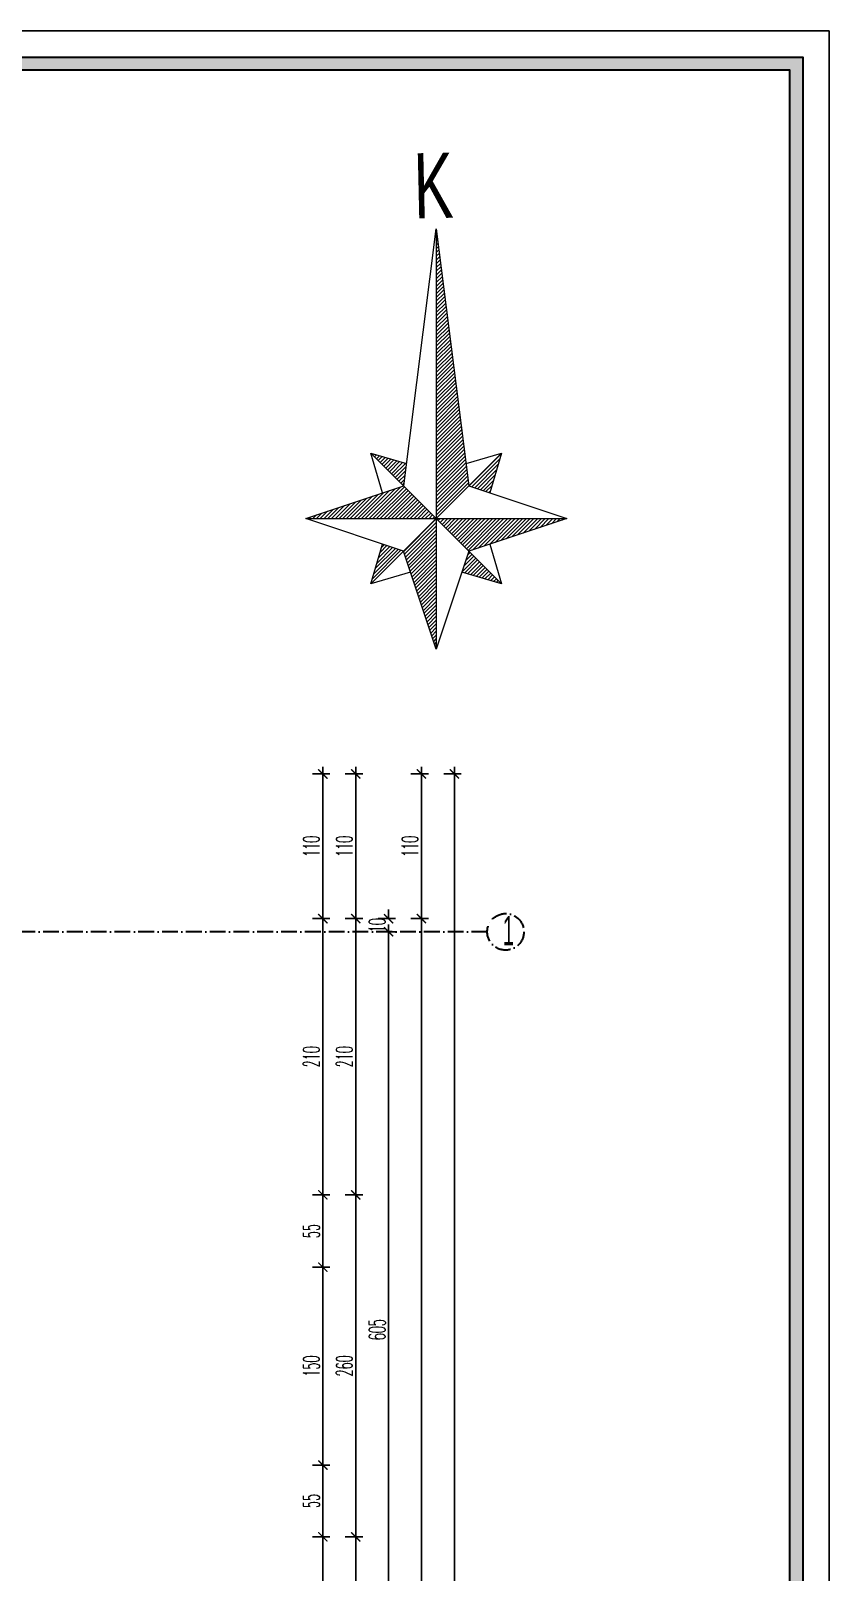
# Model space of a CAD drawing. Extents: x 775040 to 808375, y 4159409 to 4163651.
# Drawn here: x 786251 to 786858, y 4162117 to 4163289 of the extents above; entities that cross this region are included whole.
import ezdxf
from ezdxf.enums import TextEntityAlignment as Align

# ---------------------------------------------------------------- set-up
doc = ezdxf.new("R2010")
doc.units = 0
doc.header["$MEASUREMENT"] = 0
doc.header["$PDMODE"] = 3
doc.linetypes.add('ACAD_ISO10W100', pattern=[18, 12, -3, 0, -3])
doc.linetypes.add('DUZ', pattern=[500, 500])
doc.layers.get('0').update_dxf_attribs({"linetype": 'DUZ'})
for name, color, linetype, lineweight in [('KALIN', 30, 'Continuous', 18), ('yazı1', 53, 'Continuous', 15), ('Z_aks', 2, 'ACAD_ISO10W100', 30), ('Z_antet', 31, 'Continuous', 30), ('Z_dış ölçü', 115, 'Continuous', 25), ('Z_kuzey', 192, 'Continuous', 20)]:
    doc.layers.add(name, color=color, linetype=linetype, lineweight=lineweight)
doc.styles.add('KaanText', font='arial.ttf', dxfattribs={"width": 0.6, "height": 20})
doc.styles.add('OLCUIC', font='ROMANS.SHX', dxfattribs={"width": 0.5})
doc.styles.add('SIMPLEX', font='arial.ttf', dxfattribs={"width": 0.5})
doc.dimstyles.new('ölçü 50', dxfattribs={"dimtxt": 12.5, "dimasz": 7, "dimexe": 5.3, "dimexo": 5, "dimgap": 2.5, "dimtad": 1, "dimdec": 0, "dimzin": 9, "dimdsep": 46, "dimtxsty": 'OLCUIC', "dimblk1": 'ARCHTICK', "dimblk2": 'ARCHTICK', "dimsah": 1, "dimcen": 0, "dimdle": 5.5, "dimadec": 0, "dimazin": 0, "dimtfac": 1, "dimtdec": 0, "dimtix": 1, "dimtofl": 0, "dimtmove": 1, "dimatfit": 3, "dimldrblk": 'ARCHTICK', "dimfxl": 0, "dimtolj": 1, "dimtzin": 0, "dimarcsym": 0})

# ---------------------------------------------------------------- blocks, each defined once
blk = doc.blocks.new('GRSGFDS')
at = {"layer": 'Z_kuzey', "ltscale": 3}
for p, q in [((32907.4, 7864.9), (32952.6, 8159.4)), ((32952.6, 8159.4), (32940, 7676.4)), ((32952.3, 8149.2), (32953.5, 8150.4)), ((32952.4, 8153.5), (32953.1, 8154.2)), ((32952.5, 8157.9), (32952.7, 8158)), ((32952.6, 8159.4), (32982.4, 7862.9)), ((32951.7, 8127.7), (32955.4, 8131.2)), ((32951.8, 8132), (32955, 8135)), ((32952, 8136.3), (32954.6, 8138.9)), ((32952.1, 8140.6), (32954.2, 8142.7)), ((32952.2, 8144.9), (32953.9, 8146.5)), ((32951.3, 8110.5), (32956.9, 8115.8)), ((32951.4, 8114.8), (32956.6, 8119.7)), ((32951.5, 8119.1), (32956.2, 8123.5)), ((32951.6, 8123.4), (32955.8, 8127.3)), ((32950.7, 8088.9), (32958.9, 8096.7)), ((32950.8, 8093.2), (32958.5, 8100.5)), ((32951, 8097.5), (32958.1, 8104.3)), ((32951.1, 8101.8), (32957.7, 8108.2)), ((32951.2, 8106.2), (32957.3, 8112)), ((32950.3, 8071.7), (32960.4, 8081.3)), ((32950.4, 8076), (32960, 8085.2)), ((32950.5, 8080.3), (32959.6, 8089)), ((32950.6, 8084.6), (32959.3, 8092.8)), ((32949.7, 8050.2), (32962.3, 8062.1)), ((32949.8, 8054.5), (32962, 8066)), ((32949.9, 8058.8), (32961.6, 8069.8)), ((32950.1, 8063.1), (32961.2, 8073.6)), ((32950.2, 8067.4), (32960.8, 8077.5)), ((32949.2, 8028.6), (32964.3, 8043)), ((32949.3, 8032.9), (32963.9, 8046.8)), ((32949.4, 8037.2), (32963.5, 8050.6)), ((32949.5, 8041.5), (32963.1, 8054.5)), ((32949.6, 8045.8), (32962.7, 8058.3)), ((32948.7, 8011.4), (32965.8, 8027.6)), ((32948.8, 8015.7), (32965.4, 8031.5)), ((32948.9, 8020), (32965, 8035.3)), ((32949, 8024.3), (32964.7, 8039.1)), ((32948.1, 7989.8), (32967.7, 8008.4)), ((32948.3, 7994.1), (32967.4, 8012.3)), ((32948.4, 7998.5), (32967, 8016.1)), ((32948.5, 8002.8), (32966.6, 8019.9)), ((32948.6, 8007.1), (32966.2, 8023.8)), ((32947.6, 7968.3), (32969.7, 7989.3)), ((32947.7, 7972.6), (32969.3, 7993.1)), ((32947.8, 7976.9), (32968.9, 7996.9)), ((32947.9, 7981.2), (32968.5, 8000.8)), ((32948, 7985.5), (32968.1, 8004.6)), ((32947.1, 7951.1), (32971.2, 7973.9)), ((32947.3, 7955.4), (32970.8, 7977.7)), ((32947.4, 7959.7), (32970.4, 7981.6)), ((32947.5, 7964), (32970.1, 7985.4)), ((32946.6, 7929.5), (32973.1, 7954.7)), ((32946.7, 7933.8), (32972.8, 7958.6)), ((32946.8, 7938.1), (32972.4, 7962.4)), ((32946.9, 7942.4), (32972, 7966.2)), ((32947, 7946.8), (32971.6, 7970.1)), ((32946.1, 7912.3), (32974.7, 7939.4)), ((32946.2, 7916.6), (32974.3, 7943.2)), ((32946.4, 7920.9), (32973.9, 7947.1)), ((32946.5, 7925.2), (32973.5, 7950.9)), ((32945.6, 7890.7), (32976.6, 7920.2)), ((32945.7, 7895.1), (32976.2, 7924)), ((32945.8, 7899.4), (32975.8, 7927.9)), ((32945.9, 7903.7), (32975.5, 7931.7)), ((32946, 7908), (32975.1, 7935.6)), ((32943.9, 7826.4), (32870.8, 7903.4)), ((32883, 7857.5), (32870.8, 7903.4)), ((32870.8, 7903.4), (32911.3, 7890.4)), ((32872.7, 7901.4), (32873.8, 7902.4)), ((32874.8, 7899.2), (32877.1, 7901.4)), ((32945, 7869.2), (32978.5, 7901)), ((32945.1, 7873.5), (32978.2, 7904.9)), ((32945.2, 7877.8), (32977.8, 7908.7)), ((32945.3, 7882.1), (32977.4, 7912.5)), ((32945.5, 7886.4), (32977, 7916.4)), ((32876.9, 7897), (32880.4, 7900.3)), ((32879, 7894.8), (32883.7, 7899.2)), ((32881.1, 7892.6), (32887, 7898.2)), ((32883.2, 7890.4), (32890.3, 7897.1)), ((32885.3, 7888.1), (32893.6, 7896)), ((32887.4, 7885.9), (32896.9, 7895)), ((32889.5, 7883.7), (32900.2, 7893.9)), ((32891.6, 7881.5), (32903.5, 7892.9)), ((32893.7, 7879.3), (32906.8, 7891.8)), ((32895.8, 7877.1), (32910.1, 7890.7)), ((32897.9, 7874.9), (32910.8, 7887.1)), ((33020.8, 7899.5), (32943.9, 7826.4)), ((32944.6, 7852), (32980.1, 7885.7)), ((32944.7, 7856.3), (32979.7, 7889.5)), ((32944.8, 7860.6), (32979.3, 7893.4)), ((32944.9, 7864.9), (32978.9, 7897.2)), ((32979.8, 7888.6), (33020.8, 7899.5)), ((32982.6, 7862.9), (33020.7, 7899.1)), ((32985.8, 7861.7), (33018.8, 7893)), ((32989, 7860.5), (33016.8, 7887)), ((33020.8, 7899.5), (33006.3, 7854.3)), ((32900, 7872.7), (32910, 7882.2)), ((32902.1, 7870.5), (32909.3, 7877.3)), ((32904.2, 7868.3), (32908.5, 7872.4)), ((32906.3, 7866), (32907.8, 7867.5)), ((32944, 7830.4), (32982, 7866.5)), ((32944.1, 7834.7), (32981.6, 7870.3)), ((32944.2, 7839), (32981.2, 7874.2)), ((32944.3, 7843.4), (32980.9, 7878)), ((32944.5, 7847.7), (32980.5, 7881.9)), ((32992.2, 7859.4), (33014.9, 7880.9)), ((32995.4, 7858.2), (33012.9, 7874.9)), ((32998.6, 7857), (33011, 7868.8)), ((32793.9, 7830.3), (32907.4, 7864.9)), ((32832.2, 7829.3), (32851.8, 7848)), ((32836.5, 7829.2), (32858.3, 7849.9)), ((32840.8, 7829.1), (32864.8, 7851.9)), ((32845.1, 7829), (32871.4, 7853.9)), ((32849.4, 7828.9), (32877.9, 7855.9)), ((32853.7, 7828.8), (32884.4, 7857.9)), ((32858, 7828.6), (32890.9, 7859.9)), ((32862.3, 7828.5), (32897.4, 7861.9)), ((32866.6, 7828.4), (32904, 7863.8)), ((32870.9, 7828.3), (32908.4, 7863.8)), ((32875.3, 7828.2), (32910.5, 7861.6)), ((32879.6, 7828.1), (32912.6, 7859.4)), ((32883.9, 7828), (32914.7, 7857.2)), ((32888.2, 7827.9), (32916.8, 7855)), ((32892.5, 7827.7), (32918.9, 7852.8)), ((32896.8, 7827.6), (32921, 7850.6)), ((32901.1, 7827.5), (32923.1, 7848.4)), ((32982.4, 7862.9), (33093.9, 7822.5)), ((33001.8, 7855.9), (33009.1, 7862.8)), ((33005, 7854.7), (33007.1, 7856.7)), ((32793.9, 7830.3), (33093.9, 7822.5)), ((32905.4, 7789.9), (32793.9, 7830.3)), ((32797.7, 7830.2), (32799.7, 7832.1)), ((32802, 7830.1), (32806.2, 7834.1)), ((32806.3, 7830), (32812.7, 7836)), ((32810.6, 7829.9), (32819.2, 7838)), ((32814.9, 7829.8), (32825.7, 7840)), ((32819.2, 7829.7), (32832.2, 7842)), ((32823.6, 7829.5), (32838.8, 7844)), ((32827.9, 7829.4), (32845.3, 7846)), ((32905.4, 7827.4), (32925.2, 7846.2)), ((32909.7, 7827.3), (32927.3, 7843.9)), ((32914, 7827.2), (32929.4, 7841.7)), ((32918.3, 7827.1), (32931.4, 7839.5)), ((32922.6, 7827), (32933.5, 7837.3)), ((32927, 7826.8), (32935.6, 7835.1)), ((32931.3, 7826.7), (32937.7, 7832.9)), ((32935.6, 7826.6), (32939.8, 7830.7)), ((32866.9, 7753.4), (32943.9, 7826.4)), ((32905.5, 7789.7), (32943.9, 7826.1)), ((32906.5, 7786.4), (32943.8, 7821.8)), ((32907.5, 7783.1), (32943.7, 7817.5)), ((32908.5, 7779.9), (32943.6, 7813.2)), ((32939.9, 7826.5), (32941.9, 7828.5)), ((32943.9, 7826.4), (33016.9, 7749.5)), ((32944, 7826.3), (32944.2, 7826.4)), ((32946.1, 7824), (32948.5, 7826.3)), ((32948.2, 7821.8), (32952.8, 7826.2)), ((32950.3, 7819.6), (32957.1, 7826.1)), ((32952.4, 7817.4), (32961.4, 7826)), ((32954.5, 7815.2), (32965.7, 7825.8)), ((32956.6, 7813), (32970, 7825.7)), ((32958.7, 7810.8), (32974.3, 7825.6)), ((32960.8, 7808.6), (32978.7, 7825.5)), ((32962.9, 7806.4), (32983, 7825.4)), ((32965, 7804.2), (32987.3, 7825.3)), ((32967.1, 7801.9), (32991.6, 7825.2)), ((32969.2, 7799.7), (32995.9, 7825.1)), ((32971.3, 7797.5), (33000.2, 7824.9)), ((32973.4, 7795.3), (33004.5, 7824.8)), ((32975.5, 7793.1), (33008.8, 7824.7)), ((32977.6, 7790.9), (33013.1, 7824.6)), ((32979.7, 7788.7), (33017.4, 7824.5)), ((33093.9, 7822.5), (32980.4, 7787.9)), ((32984.7, 7789.2), (33021.7, 7824.4)), ((32991.2, 7791.2), (33026, 7824.3)), ((32997.8, 7793.2), (33030.4, 7824.2)), ((33004.3, 7795.2), (33034.7, 7824)), ((33010.8, 7797.2), (33039, 7823.9)), ((33017.3, 7799.2), (33043.3, 7823.8)), ((33023.8, 7801.2), (33047.6, 7823.7)), ((33030.3, 7803.1), (33051.9, 7823.6)), ((33036.9, 7805.1), (33056.2, 7823.5)), ((33043.4, 7807.1), (33060.5, 7823.4)), ((33049.9, 7809.1), (33064.8, 7823.3)), ((33056.4, 7811.1), (33069.1, 7823.2)), ((33062.9, 7813.1), (33073.4, 7823)), ((33069.5, 7815.1), (33077.7, 7822.9)), ((33076, 7817), (33082.1, 7822.8)), ((33082.5, 7819), (33086.4, 7822.7)), ((33089, 7821), (33090.7, 7822.6)), ((32866.9, 7753.4), (32881.5, 7798.6)), ((32874.6, 7777.1), (32892.8, 7794.5)), ((32876.5, 7783.2), (32889.6, 7795.6)), ((32878.5, 7789.2), (32886.4, 7796.8)), ((32880.4, 7795.3), (32883.2, 7797.9)), ((32909.5, 7776.6), (32943.4, 7808.9)), ((32910.5, 7773.4), (32943.3, 7804.6)), ((32911.4, 7770.1), (32943.2, 7800.3)), ((32912.4, 7766.9), (32943.1, 7796)), ((33004.8, 7795.4), (33016.9, 7749.5)), ((32868.8, 7759), (32902.4, 7791)), ((32870.7, 7765), (32899.2, 7792.1)), ((32872.6, 7771.1), (32896, 7793.3)), ((32940, 7676.4), (32905.4, 7789.9)), ((32913.4, 7763.6), (32943, 7791.7)), ((32914.4, 7760.3), (32942.9, 7787.3)), ((32915.4, 7757.1), (32942.8, 7783)), ((32916.4, 7753.8), (32942.7, 7778.7)), ((32980.4, 7787.9), (32940, 7676.4)), ((32971.9, 7764.5), (32988.1, 7779.8)), ((32974.2, 7770.9), (32986, 7782.1)), ((32974.8, 7763), (32990.2, 7777.6)), ((32976.6, 7777.3), (32983.9, 7784.3)), ((32978.9, 7783.7), (32981.8, 7786.5)), ((32912.8, 7765.5), (32866.9, 7753.4)), ((32917.4, 7750.6), (32942.5, 7774.4)), ((32918.4, 7747.3), (32942.4, 7770.1)), ((32919.4, 7744), (32942.3, 7765.8)), ((32920.4, 7740.8), (32942.2, 7761.5)), ((33016.9, 7749.5), (32971.7, 7764)), ((32978.1, 7761.9), (32992.3, 7775.4)), ((32981.4, 7760.9), (32994.4, 7773.2)), ((32984.7, 7759.8), (32996.5, 7771)), ((32988, 7758.8), (32998.6, 7768.8)), ((32991.3, 7757.7), (33000.7, 7766.6)), ((32994.6, 7756.6), (33002.8, 7764.4)), ((32997.9, 7755.6), (33004.9, 7762.2)), ((33001.2, 7754.5), (33007, 7760)), ((32921.4, 7737.5), (32942.1, 7757.2)), ((32922.4, 7734.3), (32942, 7752.9)), ((32923.4, 7731), (32941.9, 7748.6)), ((32924.4, 7727.7), (32941.8, 7744.3)), ((33004.5, 7753.4), (33009.1, 7757.7)), ((33007.9, 7752.4), (33011.2, 7755.5)), ((33011.2, 7751.3), (33013.3, 7753.3)), ((33014.5, 7750.3), (33015.4, 7751.1)), ((32925.3, 7724.5), (32941.6, 7740)), ((32926.3, 7721.2), (32941.5, 7735.6)), ((32927.3, 7718), (32941.4, 7731.3)), ((32928.3, 7714.7), (32941.3, 7727)), ((32929.3, 7711.4), (32941.2, 7722.7)), ((32930.3, 7708.2), (32941.1, 7718.4)), ((32931.3, 7704.9), (32941, 7714.1)), ((32932.3, 7701.7), (32940.9, 7709.8)), ((32933.3, 7698.4), (32940.8, 7705.5)), ((32934.3, 7695.1), (32940.6, 7701.2)), ((32935.3, 7691.9), (32940.5, 7696.9)), ((32936.3, 7688.6), (32940.4, 7692.6)), ((32937.3, 7685.4), (32940.3, 7688.3)), ((32938.3, 7682.1), (32940.2, 7683.9)), ((32939.3, 7678.9), (32940.1, 7679.6))]:
    blk.add_line(p, q, dxfattribs=at)
at = {"layer": 'Z_kuzey', "ltscale": 3, "style": 'KaanText', "width": 0.65}
blk.add_text('K', height=75, rotation=359.7886, dxfattribs=at).set_placement((32927.7, 8171.7))
blk = doc.blocks.new('_ARCHTICK')
at = {"color": 0, "linetype": 'ByBlock', "const_width": 0.15}
blk.add_lwpolyline([(-0.5, -0.5), (0.5, 0.5)], dxfattribs=at)
blk = doc.blocks.new('*D324')
at = {"layer": 'Defpoints', "color": 0, "linetype": 'Continuous', "transparency": 16777216}
for p in [(786232.6, 4162143.8), (786472.6, 4162143.8), (786152.6, 4162013.8)]:
    blk.add_point(p, dxfattribs=at)
at = {"layer": 'Z_dış ölçü', "color": 0, "linetype": 'Continuous', "lineweight": -2, "transparency": 16777216}
for p, q in [((786464.6, 4162143.8), (786477.9, 4162143.8)), ((786472.6, 4162008.3), (786472.6, 4162149.3)), ((786464.6, 4162013.8), (786477.9, 4162013.8))]:
    blk.add_line(p, q, dxfattribs=at)
at = {"layer": 'Z_dış ölçü', "color": 0, "linetype": 'Continuous', "lineweight": -2, "transparency": 16777216, "xscale": 7, "yscale": 7, "zscale": 7}
for p, rotation in [((786472.6, 4162143.8), 90), ((786472.6, 4162013.8), 270)]:
    blk.add_blockref('_ARCHTICK', p, dxfattribs=dict(at, rotation=rotation))
at = {"layer": 'Z_dış ölçü', "color": 0, "linetype": 'Continuous', "transparency": 16777216, "insert": (786463.9, 4162078.8), "char_height": 12.5, "attachment_point": 5, "rotation": 90, "style": 'OLCUIC'}
blk.add_mtext('\\A1;130', dxfattribs=at)
blk = doc.blocks.new('*D325')
at = {"layer": 'Defpoints', "color": 0, "linetype": 'Continuous', "transparency": 16777216}
for p in [(786082.6, 4162198.4), (786472.6, 4162198.4), (786232.6, 4162143.8)]:
    blk.add_point(p, dxfattribs=at)
at = {"layer": 'Z_dış ölçü', "color": 0, "linetype": 'Continuous', "lineweight": -2, "transparency": 16777216}
for p, q in [((786464.6, 4162198.4), (786477.9, 4162198.4)), ((786472.6, 4162138.3), (786472.6, 4162203.9)), ((786464.6, 4162143.8), (786477.9, 4162143.8))]:
    blk.add_line(p, q, dxfattribs=at)
at = {"layer": 'Z_dış ölçü', "color": 0, "linetype": 'Continuous', "lineweight": -2, "transparency": 16777216, "xscale": 7, "yscale": 7, "zscale": 7}
for p, rotation in [((786472.6, 4162198.4), 90), ((786472.6, 4162143.8), 270)]:
    blk.add_blockref('_ARCHTICK', p, dxfattribs=dict(at, rotation=rotation))
at = {"layer": 'Z_dış ölçü', "color": 0, "linetype": 'Continuous', "transparency": 16777216, "insert": (786463.9, 4162171.1), "char_height": 12.5, "attachment_point": 5, "rotation": 90, "style": 'OLCUIC'}
blk.add_mtext('\\A1;55', dxfattribs=at)
blk = doc.blocks.new('*D326')
at = {"layer": 'Defpoints', "color": 0, "linetype": 'Continuous', "transparency": 16777216}
for p in [(786082.6, 4162348.8), (786472.6, 4162348.8), (786082.6, 4162198.4)]:
    blk.add_point(p, dxfattribs=at)
at = {"layer": 'Z_dış ölçü', "color": 0, "linetype": 'Continuous', "lineweight": -2, "transparency": 16777216}
for p, q in [((786472.6, 4162192.9), (786472.6, 4162354.3)), ((786464.6, 4162348.8), (786477.9, 4162348.8)), ((786464.6, 4162198.4), (786477.9, 4162198.4))]:
    blk.add_line(p, q, dxfattribs=at)
at = {"layer": 'Z_dış ölçü', "color": 0, "linetype": 'Continuous', "lineweight": -2, "transparency": 16777216, "xscale": 7, "yscale": 7, "zscale": 7}
for p, rotation in [((786472.6, 4162348.8), 90), ((786472.6, 4162198.4), 270)]:
    blk.add_blockref('_ARCHTICK', p, dxfattribs=dict(at, rotation=rotation))
at = {"layer": 'Z_dış ölçü', "color": 0, "linetype": 'Continuous', "transparency": 16777216, "insert": (786463.9, 4162273.6), "char_height": 12.5, "attachment_point": 5, "rotation": 90, "style": 'OLCUIC'}
blk.add_mtext('\\A1;150', dxfattribs=at)
blk = doc.blocks.new('*D327')
at = {"layer": 'Defpoints', "color": 0, "linetype": 'Continuous', "transparency": 16777216}
for p in [(786232.6, 4162403.8), (786472.6, 4162403.8), (786082.6, 4162348.8)]:
    blk.add_point(p, dxfattribs=at)
at = {"layer": 'Z_dış ölçü', "color": 0, "linetype": 'Continuous', "lineweight": -2, "transparency": 16777216}
for p, q in [((786472.6, 4162343.3), (786472.6, 4162409.3)), ((786464.6, 4162403.8), (786477.9, 4162403.8)), ((786464.6, 4162348.8), (786477.9, 4162348.8))]:
    blk.add_line(p, q, dxfattribs=at)
at = {"layer": 'Z_dış ölçü', "color": 0, "linetype": 'Continuous', "lineweight": -2, "transparency": 16777216, "xscale": 7, "yscale": 7, "zscale": 7}
for p, rotation in [((786472.6, 4162403.8), 90), ((786472.6, 4162348.8), 270)]:
    blk.add_blockref('_ARCHTICK', p, dxfattribs=dict(at, rotation=rotation))
at = {"layer": 'Z_dış ölçü', "color": 0, "linetype": 'Continuous', "transparency": 16777216, "insert": (786463.9, 4162376.3), "char_height": 12.5, "attachment_point": 5, "rotation": 90, "style": 'OLCUIC'}
blk.add_mtext('\\A1;55', dxfattribs=at)
blk = doc.blocks.new('*D328')
at = {"layer": 'Defpoints', "color": 0, "linetype": 'Continuous', "transparency": 16777216}
for p in [(786082.6, 4162613.8), (786472.6, 4162613.8), (786232.6, 4162403.8)]:
    blk.add_point(p, dxfattribs=at)
at = {"layer": 'Z_dış ölçü', "color": 0, "linetype": 'Continuous', "lineweight": -2, "transparency": 16777216}
for p, q in [((786464.6, 4162613.8), (786477.9, 4162613.8)), ((786472.6, 4162398.3), (786472.6, 4162619.3)), ((786464.6, 4162403.8), (786477.9, 4162403.8))]:
    blk.add_line(p, q, dxfattribs=at)
at = {"layer": 'Z_dış ölçü', "color": 0, "linetype": 'Continuous', "lineweight": -2, "transparency": 16777216, "xscale": 7, "yscale": 7, "zscale": 7}
for p, rotation in [((786472.6, 4162613.8), 90), ((786472.6, 4162403.8), 270)]:
    blk.add_blockref('_ARCHTICK', p, dxfattribs=dict(at, rotation=rotation))
at = {"layer": 'Z_dış ölçü', "color": 0, "linetype": 'Continuous', "transparency": 16777216, "insert": (786463.9, 4162508.8), "char_height": 12.5, "attachment_point": 5, "rotation": 90, "style": 'OLCUIC'}
blk.add_mtext('\\A1;210', dxfattribs=at)
blk = doc.blocks.new('*D329')
at = {"layer": 'Defpoints', "color": 0, "linetype": 'Continuous', "transparency": 16777216}
for p in [(785287.6, 4162723.8), (786472.6, 4162723.8), (786082.6, 4162613.8)]:
    blk.add_point(p, dxfattribs=at)
at = {"layer": 'Z_dış ölçü', "color": 0, "linetype": 'Continuous', "lineweight": -2, "transparency": 16777216}
for p, q in [((786472.6, 4162608.3), (786472.6, 4162729.3)), ((786464.6, 4162723.8), (786477.9, 4162723.8)), ((786464.6, 4162613.8), (786477.9, 4162613.8))]:
    blk.add_line(p, q, dxfattribs=at)
at = {"layer": 'Z_dış ölçü', "color": 0, "linetype": 'Continuous', "lineweight": -2, "transparency": 16777216, "xscale": 7, "yscale": 7, "zscale": 7}
for p, rotation in [((786472.6, 4162723.8), 90), ((786472.6, 4162613.8), 270)]:
    blk.add_blockref('_ARCHTICK', p, dxfattribs=dict(at, rotation=rotation))
at = {"layer": 'Z_dış ölçü', "color": 0, "linetype": 'Continuous', "transparency": 16777216, "insert": (786463.9, 4162668.8), "char_height": 12.5, "attachment_point": 5, "rotation": 90, "style": 'OLCUIC'}
blk.add_mtext('\\A1;110', dxfattribs=at)
blk = doc.blocks.new('*D330')
at = {"layer": 'Defpoints', "color": 0, "linetype": 'Continuous', "transparency": 16777216}
for p in [(786464.6, 4162723.8), (786464.6, 4162613.8), (786497.6, 4162613.8)]:
    blk.add_point(p, dxfattribs=at)
at = {"layer": 'Z_dış ölçü', "color": 0, "linetype": 'Continuous', "lineweight": -2, "transparency": 16777216}
for p, q in [((786497.6, 4162729.3), (786497.6, 4162608.3)), ((786489.6, 4162723.8), (786502.9, 4162723.8)), ((786489.6, 4162613.8), (786502.9, 4162613.8))]:
    blk.add_line(p, q, dxfattribs=at)
at = {"layer": 'Z_dış ölçü', "color": 0, "linetype": 'Continuous', "lineweight": -2, "transparency": 16777216, "xscale": 7, "yscale": 7, "zscale": 7}
for p, rotation in [((786497.6, 4162723.8), 90), ((786497.6, 4162613.8), 270)]:
    blk.add_blockref('_ARCHTICK', p, dxfattribs=dict(at, rotation=rotation))
at = {"layer": 'Z_dış ölçü', "color": 0, "linetype": 'Continuous', "transparency": 16777216, "insert": (786488.9, 4162668.8), "char_height": 12.5, "attachment_point": 5, "rotation": 90, "style": 'OLCUIC'}
blk.add_mtext('\\A1;110', dxfattribs=at)
blk = doc.blocks.new('*D331')
at = {"layer": 'Defpoints', "color": 0, "linetype": 'Continuous', "transparency": 16777216}
for p in [(786464.6, 4162613.8), (786232.6, 4162403.8), (786497.6, 4162403.8)]:
    blk.add_point(p, dxfattribs=at)
at = {"layer": 'Z_dış ölçü', "color": 0, "linetype": 'Continuous', "lineweight": -2, "transparency": 16777216}
for p, q in [((786489.6, 4162613.8), (786502.9, 4162613.8)), ((786497.6, 4162619.3), (786497.6, 4162398.3)), ((786489.6, 4162403.8), (786502.9, 4162403.8))]:
    blk.add_line(p, q, dxfattribs=at)
at = {"layer": 'Z_dış ölçü', "color": 0, "linetype": 'Continuous', "lineweight": -2, "transparency": 16777216, "xscale": 7, "yscale": 7, "zscale": 7}
for p, rotation in [((786497.6, 4162613.8), 90), ((786497.6, 4162403.8), 270)]:
    blk.add_blockref('_ARCHTICK', p, dxfattribs=dict(at, rotation=rotation))
at = {"layer": 'Z_dış ölçü', "color": 0, "linetype": 'Continuous', "transparency": 16777216, "insert": (786488.9, 4162508.8), "char_height": 12.5, "attachment_point": 5, "rotation": 90, "style": 'OLCUIC'}
blk.add_mtext('\\A1;210', dxfattribs=at)
blk = doc.blocks.new('*D332')
at = {"layer": 'Defpoints', "color": 0, "linetype": 'Continuous', "transparency": 16777216}
for p in [(786232.6, 4162403.8), (786232.6, 4162143.8), (786497.6, 4162143.8)]:
    blk.add_point(p, dxfattribs=at)
at = {"layer": 'Z_dış ölçü', "color": 0, "linetype": 'Continuous', "lineweight": -2, "transparency": 16777216}
for p, q in [((786497.6, 4162409.3), (786497.6, 4162138.3)), ((786489.6, 4162403.8), (786502.9, 4162403.8)), ((786489.6, 4162143.8), (786502.9, 4162143.8))]:
    blk.add_line(p, q, dxfattribs=at)
at = {"layer": 'Z_dış ölçü', "color": 0, "linetype": 'Continuous', "lineweight": -2, "transparency": 16777216, "xscale": 7, "yscale": 7, "zscale": 7}
for p, rotation in [((786497.6, 4162403.8), 90), ((786497.6, 4162143.8), 270)]:
    blk.add_blockref('_ARCHTICK', p, dxfattribs=dict(at, rotation=rotation))
at = {"layer": 'Z_dış ölçü', "color": 0, "linetype": 'Continuous', "transparency": 16777216, "insert": (786488.9, 4162273.8), "char_height": 12.5, "attachment_point": 5, "rotation": 90, "style": 'OLCUIC'}
blk.add_mtext('\\A1;260', dxfattribs=at)
blk = doc.blocks.new('*D333')
at = {"layer": 'Defpoints', "color": 0, "linetype": 'Continuous', "transparency": 16777216}
for p in [(786232.6, 4162143.8), (786152.6, 4162013.8), (786497.6, 4162013.8)]:
    blk.add_point(p, dxfattribs=at)
at = {"layer": 'Z_dış ölçü', "color": 0, "linetype": 'Continuous', "lineweight": -2, "transparency": 16777216}
for p, q in [((786489.6, 4162143.8), (786502.9, 4162143.8)), ((786497.6, 4162149.3), (786497.6, 4162008.3)), ((786489.6, 4162013.8), (786502.9, 4162013.8))]:
    blk.add_line(p, q, dxfattribs=at)
at = {"layer": 'Z_dış ölçü', "color": 0, "linetype": 'Continuous', "lineweight": -2, "transparency": 16777216, "xscale": 7, "yscale": 7, "zscale": 7}
for p, rotation in [((786497.6, 4162143.8), 90), ((786497.6, 4162013.8), 270)]:
    blk.add_blockref('_ARCHTICK', p, dxfattribs=dict(at, rotation=rotation))
at = {"layer": 'Z_dış ölçü', "color": 0, "linetype": 'Continuous', "transparency": 16777216, "insert": (786488.9, 4162078.8), "char_height": 12.5, "attachment_point": 5, "rotation": 90, "style": 'OLCUIC'}
blk.add_mtext('\\A1;130', dxfattribs=at)
blk = doc.blocks.new('*D462')
at = {"layer": 'Defpoints', "color": 0, "linetype": 'Continuous', "transparency": 16777216}
for p in [(786497.6, 4162613.8), (786497.6, 4162603.8), (786522.6, 4162603.8)]:
    blk.add_point(p, dxfattribs=at)
at = {"layer": 'Z_dış ölçü', "color": 0, "linetype": 'Continuous', "lineweight": -2, "transparency": 16777216}
for p, q in [((786522.6, 4162613.8), (786522.6, 4162620.8)), ((786514.6, 4162613.8), (786527.9, 4162613.8)), ((786514.6, 4162603.8), (786527.9, 4162603.8)), ((786522.6, 4162603.8), (786522.6, 4162596.8))]:
    blk.add_line(p, q, dxfattribs=at)
at = {"layer": 'Z_dış ölçü', "color": 0, "linetype": 'Continuous', "lineweight": -2, "transparency": 16777216, "xscale": 7, "yscale": 7, "zscale": 7}
for p, rotation in [((786522.6, 4162613.8), 270), ((786522.6, 4162603.8), 90)]:
    blk.add_blockref('_ARCHTICK', p, dxfattribs=dict(at, rotation=rotation))
at = {"layer": 'Z_dış ölçü', "color": 0, "linetype": 'Continuous', "transparency": 16777216, "insert": (786513.9, 4162608.8), "char_height": 12.5, "attachment_point": 5, "rotation": 90, "style": 'OLCUIC'}
blk.add_mtext('\\A1;10', dxfattribs=at)
blk = doc.blocks.new('*D463')
at = {"layer": 'Defpoints', "color": 0, "linetype": 'Continuous', "transparency": 16777216}
for p in [(786497.6, 4162603.8), (786411.7, 4161998.8), (786522.6, 4161998.8)]:
    blk.add_point(p, dxfattribs=at)
at = {"layer": 'Z_dış ölçü', "color": 0, "linetype": 'Continuous', "lineweight": -2, "transparency": 16777216}
for p, q in [((786522.6, 4162609.3), (786522.6, 4161993.3)), ((786514.6, 4162603.8), (786527.9, 4162603.8)), ((786514.6, 4161998.8), (786527.9, 4161998.8))]:
    blk.add_line(p, q, dxfattribs=at)
at = {"layer": 'Z_dış ölçü', "color": 0, "linetype": 'Continuous', "lineweight": -2, "transparency": 16777216, "xscale": 7, "yscale": 7, "zscale": 7}
for p, rotation in [((786522.6, 4162603.8), 90), ((786522.6, 4161998.8), 270)]:
    blk.add_blockref('_ARCHTICK', p, dxfattribs=dict(at, rotation=rotation))
at = {"layer": 'Z_dış ölçü', "color": 0, "linetype": 'Continuous', "transparency": 16777216, "insert": (786513.9, 4162301.3), "char_height": 12.5, "attachment_point": 5, "rotation": 90, "style": 'OLCUIC'}
blk.add_mtext('\\A1;605', dxfattribs=at)
blk = doc.blocks.new('*D473')
at = {"layer": 'Defpoints', "color": 0, "linetype": 'Continuous', "transparency": 16777216}
for p in [(786522.6, 4162613.8), (786547.6, 4162613.8), (786527.9, 4160083.8)]:
    blk.add_point(p, dxfattribs=at)
at = {"layer": 'Z_dış ölçü', "color": 0, "linetype": 'Continuous', "lineweight": -2, "transparency": 16777216}
for p, q in [((786539.6, 4162613.8), (786552.9, 4162613.8)), ((786547.6, 4160078.3), (786547.6, 4162619.3)), ((786539.6, 4160083.8), (786552.9, 4160083.8))]:
    blk.add_line(p, q, dxfattribs=at)
at = {"layer": 'Z_dış ölçü', "color": 0, "linetype": 'Continuous', "lineweight": -2, "transparency": 16777216, "xscale": 7, "yscale": 7, "zscale": 7}
for p, rotation in [((786547.6, 4162613.8), 90), ((786547.6, 4160083.8), 270)]:
    blk.add_blockref('_ARCHTICK', p, dxfattribs=dict(at, rotation=rotation))
at = {"layer": 'Z_dış ölçü', "color": 0, "linetype": 'Continuous', "transparency": 16777216, "insert": (786538.9, 4161348.8), "char_height": 12.5, "attachment_point": 5, "rotation": 90, "style": 'OLCUIC'}
blk.add_mtext('\\A1;2530', dxfattribs=at)
blk = doc.blocks.new('*D474')
at = {"layer": 'Defpoints', "color": 0, "linetype": 'Continuous', "transparency": 16777216}
for p in [(786502.9, 4162723.8), (786547.6, 4162723.8), (786522.6, 4162613.8)]:
    blk.add_point(p, dxfattribs=at)
at = {"layer": 'Z_dış ölçü', "color": 0, "linetype": 'Continuous', "lineweight": -2, "transparency": 16777216}
for p, q in [((786547.6, 4162608.3), (786547.6, 4162729.3)), ((786539.6, 4162723.8), (786552.9, 4162723.8)), ((786539.6, 4162613.8), (786552.9, 4162613.8))]:
    blk.add_line(p, q, dxfattribs=at)
at = {"layer": 'Z_dış ölçü', "color": 0, "linetype": 'Continuous', "lineweight": -2, "transparency": 16777216, "xscale": 7, "yscale": 7, "zscale": 7}
for p, rotation in [((786547.6, 4162723.8), 90), ((786547.6, 4162613.8), 270)]:
    blk.add_blockref('_ARCHTICK', p, dxfattribs=dict(at, rotation=rotation))
at = {"layer": 'Z_dış ölçü', "color": 0, "linetype": 'Continuous', "transparency": 16777216, "insert": (786538.9, 4162668.8), "char_height": 12.5, "attachment_point": 5, "rotation": 90, "style": 'OLCUIC'}
blk.add_mtext('\\A1;110', dxfattribs=at)
blk = doc.blocks.new('*D475')
at = {"layer": 'Defpoints', "color": 0, "linetype": 'Continuous', "transparency": 16777216}
for p in [(786547.6, 4162723.8), (786547.6, 4159933.8), (786572.6, 4159933.8)]:
    blk.add_point(p, dxfattribs=at)
at = {"layer": 'Z_dış ölçü', "color": 0, "linetype": 'Continuous', "lineweight": -2, "transparency": 16777216}
for p, q in [((786572.6, 4162729.3), (786572.6, 4159928.3)), ((786564.6, 4162723.8), (786577.9, 4162723.8)), ((786564.6, 4159933.8), (786577.9, 4159933.8))]:
    blk.add_line(p, q, dxfattribs=at)
at = {"layer": 'Z_dış ölçü', "color": 0, "linetype": 'Continuous', "lineweight": -2, "transparency": 16777216, "xscale": 7, "yscale": 7, "zscale": 7}
for p, rotation in [((786572.6, 4162723.8), 90), ((786572.6, 4159933.8), 270)]:
    blk.add_blockref('_ARCHTICK', p, dxfattribs=dict(at, rotation=rotation))
at = {"layer": 'Z_dış ölçü', "color": 0, "linetype": 'Continuous', "transparency": 16777216, "insert": (786563.9, 4161328.8), "char_height": 12.5, "attachment_point": 5, "rotation": 90, "style": 'OLCUIC'}
blk.add_mtext('\\A1;2790', dxfattribs=at)

msp = doc.modelspace()

# ---------------------------------------------------------------- hatches: boundary and pattern name
at = {"layer": 'Z_antet'}
msp.add_hatch(color=256, dxfattribs=at).paths.add_polyline_path([(783537.64, 4159743.65), (783537.64, 4159438.75), (786827.64, 4159438.75), (786827.64, 4163258.75), (783537.64, 4163258.75), (783537.64, 4159741.15), (783527.64, 4159741.15), (783527.64, 4163268.75), (786837.64, 4163268.75), (786837.64, 4159428.75), (783527.64, 4159428.75), (783527.64, 4159743.65)])

# ---------------------------------------------------------------- linework, layer by layer
at = {"layer": 'KALIN'}
msp.add_lwpolyline([(783387.64, 4163288.75), (783387.64, 4159408.75), (786857.64, 4159408.75), (786857.64, 4163288.75)], close=True, dxfattribs=at)
msp.add_lwpolyline([(783407.64, 4159741.15), (783407.64, 4163288.75), (786857.64, 4163288.75), (786857.64, 4159408.75), (783407.64, 4159408.75), (783407.64, 4159743.65)], dxfattribs=at)
at = {"layer": 'Z_aks'}
msp.add_line((786597.64, 4162603.75), (783787.64, 4162603.75), dxfattribs=at)
msp.add_circle((786611.55, 4162603.75), 13.91, dxfattribs=at)
at = {"layer": 'Z_antet'}
msp.add_lwpolyline([(783537.64, 4159743.65), (783537.64, 4159438.75), (786827.64, 4159438.75), (786827.64, 4163258.75), (783537.64, 4163258.75), (783537.64, 4159741.15), (783527.64, 4159741.15), (783527.64, 4163268.75), (786837.64, 4163268.75), (786837.64, 4159428.75), (783527.64, 4159428.75), (783527.64, 4159743.65)], close=True, dxfattribs=at)

# ---------------------------------------------------------------- block references
at = {"layer": 'Z_kuzey', "xscale": 0.6615000000053414, "yscale": 0.6615000000053414, "zscale": 0.6615000000053414, "rotation": 1.490099460865908}
msp.add_blockref('GRSGFDS', (764908.46, 4157175.84), dxfattribs=at)

# ---------------------------------------------------------------- texts
at = {"layer": 'yazı1', "ltscale": 0.01, "style": 'SIMPLEX', "width": 0.5}
msp.add_text('1', height=22.14, dxfattribs=at).set_placement((786613.71, 4162604.67), align=Align.MIDDLE_CENTER)

# ---------------------------------------------------------------- dimensions: what is measured, and where the dimension line sits
at = {"layer": 'Z_dış ölçü', "linetype": 'Continuous'}
for base, p1, p2, picture, middle in [((786472.64, 4162723.75), (786082.64, 4162613.75), (785287.64, 4162723.75), '*D329', (786463.89, 4162668.75)), ((786497.64, 4162613.75), (786464.64, 4162723.75), (786464.64, 4162613.75), '*D330', (786488.89, 4162668.75)), ((786547.64, 4162723.75), (786522.64, 4162613.75), (786502.94, 4162723.75), '*D474', (786538.89, 4162668.75)), ((786572.64, 4159933.75), (786547.64, 4162723.75), (786547.64, 4159933.75), '*D475', (786563.89, 4161328.75)), ((786522.64, 4162603.75), (786497.64, 4162613.75), (786497.64, 4162603.75), '*D462', (786513.89, 4162608.75)), ((786472.64, 4162613.75), (786232.64, 4162403.75), (786082.64, 4162613.75), '*D328', (786463.89, 4162508.75)), ((786497.64, 4162403.75), (786464.64, 4162613.75), (786232.64, 4162403.75), '*D331', (786488.89, 4162508.75)), ((786522.64, 4161998.75), (786497.64, 4162603.75), (786411.69, 4161998.75), '*D463', (786513.89, 4162301.25)), ((786547.64, 4162613.75), (786527.94, 4160083.75), (786522.64, 4162613.75), '*D473', (786538.89, 4161348.75)), ((786472.64, 4162403.75), (786082.64, 4162348.75), (786232.64, 4162403.75), '*D327', (786463.89, 4162376.25)), ((786497.64, 4162143.75), (786232.64, 4162403.75), (786232.64, 4162143.75), '*D332', (786488.89, 4162273.75)), ((786472.64, 4162348.75), (786082.64, 4162198.36), (786082.64, 4162348.75), '*D326', (786463.89, 4162273.56)), ((786472.64, 4162198.36), (786232.64, 4162143.75), (786082.64, 4162198.36), '*D325', (786463.89, 4162171.06)), ((786472.64, 4162143.75), (786152.64, 4162013.75), (786232.64, 4162143.75), '*D324', (786463.89, 4162078.75)), ((786497.64, 4162013.75), (786232.64, 4162143.75), (786152.64, 4162013.75), '*D333', (786488.89, 4162078.75))]:
    dim = msp.add_linear_dim(base=base, p1=p1, p2=p2, angle=90, dimstyle='ölçü 50', override={"dimfxl": 8}, dxfattribs=at)
    dim.commit()
    dim.dimension.update_dxf_attribs({"geometry": picture, "text_midpoint": middle})

doc.saveas('drawing.dxf')
